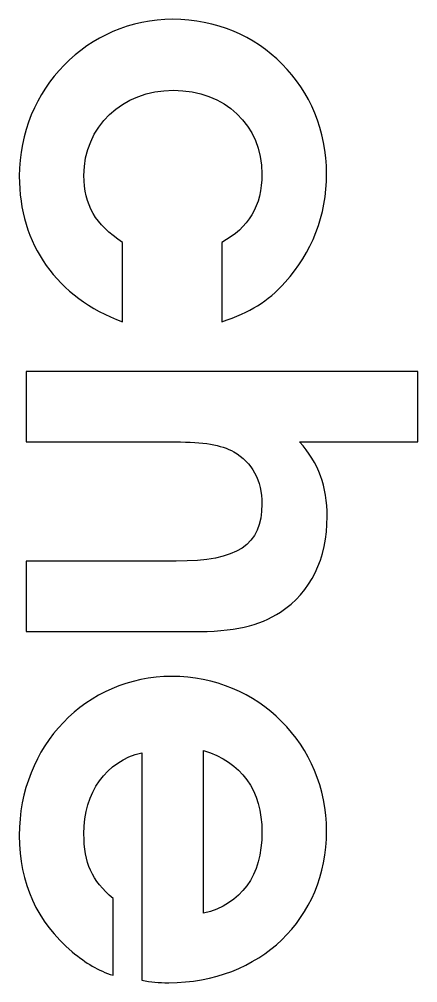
# Model space of a CAD drawing. Extents: x -98 to 566, y 230 to 443.
# Drawn here: x 43.78 to 45.459, y 353.277 to 357.336 of the extents above; entities that cross this region are included whole.
import ezdxf

# ---------------------------------------------------------------- set-up
doc = ezdxf.new("R2010")
doc.units = 0
doc.layers.add('Layer', color=7, linetype='CONTINUOUS')

msp = doc.modelspace()

# ---------------------------------------------------------------- linework, layer by layer
at = {"layer": 'Layer', "color": 7}
for p, q in [((44.215157, 356.061525), (44.215157, 356.39637)), ((44.632598, 356.39637), (44.632598, 356.061525)), ((43.808879, 355.852537), (43.808879, 355.555642)), ((45.458549, 355.852537), (43.808879, 355.852537)), ((45.458549, 355.555642), (45.458549, 355.852537)), ((43.808879, 355.555642), (44.436154, 355.555642)), ((44.960746, 355.555642), (45.458549, 355.555642)), ((44.440619, 355.053374), (43.808879, 355.053374)), ((43.808879, 355.053374), (43.808879, 354.756479)), ((43.808879, 354.756479), (44.507587, 354.756479)), ((44.5567, 353.569777), (44.5567, 354.255094)), ((44.29552, 354.246164), (44.29552, 353.288508)), ((44.174974, 353.308597), (44.174974, 353.632283))]:
    msp.add_line(p, q, dxfattribs=at)
for points in [[(44.427225, 357.33617), (44.067829, 357.33617), (43.779858, 357.041505), (43.779858, 356.675409)], [(45.074594, 356.684339), (45.074594, 357.050434), (44.791091, 357.33617), (44.427225, 357.33617)], [(44.052199, 356.677641), (44.052199, 356.883012), (44.212928, 357.03704), (44.429457, 357.03704)], [(44.429457, 357.03704), (44.645992, 357.03704), (44.802253, 356.889709), (44.802253, 356.684339)], [(43.779858, 356.675409), (43.779858, 356.387463), (43.938354, 356.164212), (44.215157, 356.061525)], [(44.215157, 356.39637), (44.101309, 356.470036), (44.052199, 356.554886), (44.052199, 356.677641)], [(44.802253, 356.684339), (44.802253, 356.550421), (44.746446, 356.456642), (44.632598, 356.39637)], [(44.900475, 356.228948), (45.012088, 356.349493), (45.074594, 356.512474), (45.074594, 356.684339)], [(44.632598, 356.061525), (44.757605, 356.10394), (44.822344, 356.144143), (44.900475, 356.228948)], [(44.436154, 355.555642), (44.558932, 355.555642), (44.628133, 355.544494), (44.68394, 355.513226)], [(45.076827, 355.240888), (45.076827, 355.368128), (45.041109, 355.466349), (44.960746, 355.555642)], [(44.68394, 355.513226), (44.759838, 355.470814), (44.802253, 355.392684), (44.802253, 355.294462)], [(44.802253, 355.294462), (44.802253, 355.120342), (44.699566, 355.053374), (44.440619, 355.053374)], [(44.880383, 354.839074), (45.007623, 354.921669), (45.076827, 355.064535), (45.076827, 355.240888)], [(44.507587, 354.756479), (44.688404, 354.756479), (44.788859, 354.778802), (44.880383, 354.839074)], [(44.42276, 354.567616), (44.061132, 354.567616), (43.779858, 354.275185), (43.779858, 353.897925)], [(45.074594, 353.915784), (45.074594, 354.27965), (44.786626, 354.567616), (44.42276, 354.567616)], [(44.5567, 354.255094), (44.715193, 354.208217), (44.802253, 354.087671), (44.802253, 353.911319)], [(44.052199, 353.904622), (44.052199, 354.080974), (44.145956, 354.210449), (44.29552, 354.246164)], [(43.779858, 353.897925), (43.779858, 353.694787), (43.853523, 353.536294), (44.00309, 353.406819)], [(44.174974, 353.632283), (44.085685, 353.708181), (44.052199, 353.781847), (44.052199, 353.904622)], [(44.409368, 353.277346), (44.793323, 353.277346), (45.074594, 353.547456), (45.074594, 353.915784)], [(44.802253, 353.911319), (44.802253, 353.72827), (44.715193, 353.607727), (44.5567, 353.569777)], [(44.00309, 353.406819), (44.061129, 353.359941), (44.112471, 353.328688), (44.174974, 353.308597)], [(44.29552, 353.288494), (44.337935, 353.279576), (44.364721, 353.277346), (44.409368, 353.277346)]]:
    msp.add_open_spline(points, degree=3, dxfattribs=at)

doc.saveas('drawing.dxf')
